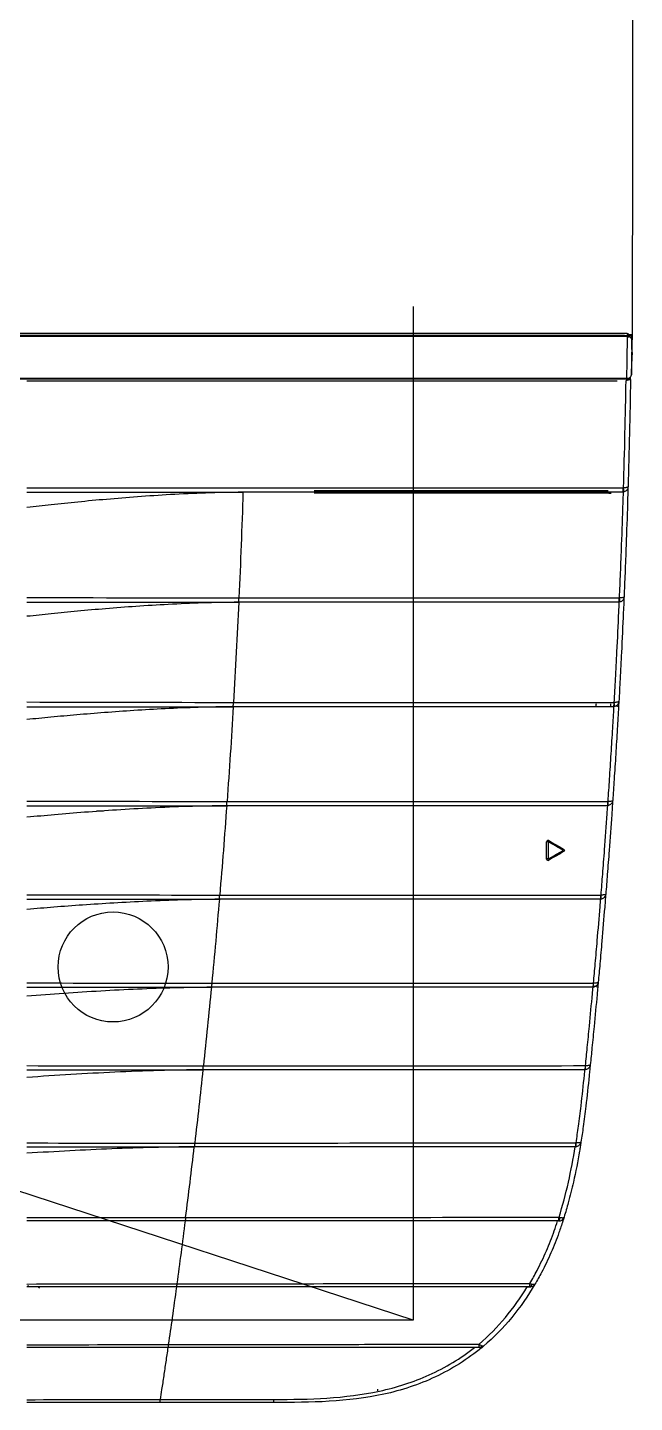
# Model space of a CAD drawing. Header units: millimetres. Extents: x 118028 to 193504, y 42792 to 96100.
# Drawn here: x 153423.8 to 153534.2, y 81433.8 to 81683.8 of the extents above; entities that cross this region are included whole.
import ezdxf

# ---------------------------------------------------------------- set-up
doc = ezdxf.new("R2010")
doc.units = ezdxf.units.MM
doc.header["$LTSCALE"] = 30
doc.linetypes.add('HIDDEN', pattern=[9.525, 6.35, -3.175])
doc.layers.add('도면층8', color=8, linetype='Continuous')

# ---------------------------------------------------------------- blocks, each defined once
blk = doc.blocks.new('*U20')
at = {"color": 1, "linetype": 'HIDDEN'}
blk.add_line((1479.94, 14.99), (39.94, 484.99), dxfattribs=at)
at = {"color": 8}
for p, q in [((1519.72, 193.19), (1519.72, 193.19)), ((1519.78, 190.56), (1519.78, 190.56)), ((1519.79, 190.46), (1519.79, 190.49)), ((1519.79, 190.46), (1519.79, 190.49)), ((1519.77, 189.43), (1519.77, 189.44)), ((1519.64, 186.8), (1519.64, 186.81)), ((1513.99, 91.5), (1513.99, 91.5)), ((1512.62, 75.5), (1512.62, 75.5)), ((1428.36, 33), (1428.35, 33)), ((1435.34, 21), (1435.34, 21)), ((1501.24, 21), (1501.24, 21)), ((1473.57, 2.11), (1473.57, 2.44))]:
    blk.add_line(p, q, dxfattribs=at)
at = {"color": 1, "linetype": 'HIDDEN'}
blk.add_lwpolyline([(1479.94, 484.99), (1479.94, 14.99), (39.94, 14.99), (39.94, 484.99)], close=True, dxfattribs=at)
at = {"color": 8, "ltscale": 5}
blk.add_circle((1425.39, 79.18), 10, dxfattribs=at)
at = {"color": 8}
for centre, radius, start, end in [((1519.01, 193.8), 0.2, 80.5717, 90), ((1515.45, 165.31), 0.5, 358.2397, 0), ((1504.49, 101.95), 0.25, 60, 180), ((1504.49, 98.81), 0.25, 180, 300)]:
    blk.add_arc(centre, radius, start, end, dxfattribs=at)
at = {"color": 8, "extrusion": (0, 0, -1)}
blk.add_arc((-1507.21, 100.38), 0.25, 120, 240, dxfattribs=at)
at = {"color": 8}
for centre, major_axis, ratio, start_param, end_param in [((1518.89, 193.8), (0, -0.2), 0.205027, 1.568733, 3.141593), ((1519.01, 193.8), (0, -0.2), 0.351833, 1.567117, 3.141593), ((1519.01, 193.8), (0.033, 0.197), 0.348188, 4.76642, 6.323186), ((1519.07, 194.06), (-0.393, -0.309), 0.676569, 1.247751, 2.270849), ((1519.16, 193.82), (-0.5, -0.021), 0.710917, 2.398177, 3.067106), ((1518.79, 186.26), (0, -0.2), 0.201921, 0.053462, 1.568761), ((1515.45, 165.31), (-0.5, 0.015), 0.003269, 1.745497, 3.141044), ((1518.04, 166.3), (0, -0.8), 0.192414, 0, 1.56303), ((1518.07, 166.3), (-0.127, 0.79), 0.18902, 3.140748, 4.674174), ((1517.31, 146.3), (0, -0.8), 0.1863, 0, 1.559168), ((1517.34, 146.3), (-0.111, 0.792), 0.18309, 3.140852, 4.674944), ((1516.37, 127.3), (0, -0.8), 0.179084, 0, 1.549822), ((1516.4, 127.3), (-0.096, 0.794), 0.175481, 3.140957, 4.670141), ((1515.25, 109.3), (0, -0.8), 0.172581, 0, 1.539295), ((1515.27, 109.3), (-0.081, 0.796), 0.16865, 3.141053, 4.663501), ((1504.49, 101.95), (-0.25, 0), 0.028867, 4.561673, 6.283185), ((1504.49, 101.95), (0.125, 0.217), 0.116341, 4.812344, 6.283185), ((1507.21, 100.38), (0.125, 0.217), 0.126416, 4.804016, 6.283185), ((1507.21, 100.38), (-0.125, 0.217), 0.142468, 3.141593, 4.649076), ((1504.49, 98.81), (0.25, 0), 0.003943, 1.420068, 3.141593), ((1504.49, 98.81), (-0.125, 0.217), 0.132331, 3.141593, 4.640625), ((1513.99, 92.3), (0, -0.8), 0.165536, 0, 1.525516), ((1514.01, 92.3), (-0.067, 0.797), 0.161273, 3.141146, 4.653318), ((1512.62, 76.3), (0, -0.8), 0.154906, 0, 1.508803), ((1512.64, 76.3), (-0.052, 0.798), 0.150698, 3.141251, 4.640541), ((1511.18, 61.3), (0, -0.8), 0.139682, 0, 1.489865), ((1511.19, 61.3), (-0.033, 0.799), 0.136296, 3.141375, 4.62578), ((1509.49, 47.3), (0, -0.8), 0.119511, 0, 1.46681), ((1509.5, 47.3), (0, 0.8), 0.145746, 3.141593, 4.60462), ((1506.41, 33.8), (0, -0.8), 0.09375, 0, 1.435998), ((1506.45, 33.8), (0, -0.8), 0.265872, 0, 1.386436), ((1409.94, 21.05), (0, -0.6), 0.028131, 4.389048, 4.795946), ((1409.96, 21.05), (0.004, -0.6), 0.025903, 4.388882, 4.795863), ((1412, 20.87), (-0.187, 0.235), 0.183787, 0, 1.840109), ((1501.16, 21.8), (0, -0.8), 0.065781, 0, 1.396113), ((1501.24, 21.8), (0, 0.8), 0.414276, 3.141593, 4.358439), ((1491.93, 10.8), (0, -0.8), 0.036559, 0, 1.335493), ((1492.11, 10.8), (0, 0.8), 0.561889, 3.141593, 4.019869)]:
    blk.add_ellipse(centre, major_axis=major_axis, ratio=ratio, start_param=start_param, end_param=end_param, dxfattribs=at)
for points, degree in [([(1519.83, 194), (1520.22, 309.36), (1519.33, 344.73), (1517.18, 380.02)], 3), ([(1518.39, 194), (1518.56, 194), (1518.73, 194), (1518.89, 194)], 3), ([(1518.89, 194), (1518.93, 194), (1518.97, 194), (1519.01, 194)], 3), ([(1519.08, 193.8), (1519.03, 193.8), (1518.99, 193.8), (1518.94, 193.8)], 3), ([(1519.1, 193.85), (1519.21, 193.92), (1519.3, 194.02), (1519.36, 194.13)], 3), ([(1519.66, 194.12), (1519.65, 194.12), (1519.54, 194.12), (1519.36, 194.13)], 3), ([(1519.36, 194.13), (1519.41, 194.1), (1519.45, 194.07), (1519.49, 194.05)], 3), ([(1519.66, 194.12), (1519.66, 194.02), (1519.66, 193.92), (1519.65, 193.81)], 3), ([(1519.65, 193.81), (1519.66, 193.68), (1519.67, 193.54), (1519.67, 193.4)], 3), ([(1519.83, 194), (1519.78, 194.04), (1519.72, 194.08), (1519.66, 194.12)], 3), ([(1519.78, 190.56), (1519.72, 193.18)], 1), ([(1519.78, 190.87), (1519.78, 190.74), (1519.79, 190.62), (1519.79, 190.49)], 3), ([(1519.79, 190.49), (1519.79, 190.49), (1519.79, 190.49), (1519.79, 190.49)], 3), ([(1519.64, 186.8), (1519.66, 187.34), (1519.69, 187.87)], 2), ([(1518.89, 186.05), (1518.27, 186.05), (1517.66, 186.05), (1517.05, 186.05)], 3), ([(1518.89, 186.05), (1518.89, 186.05), (1518.89, 186.05), (1518.89, 186.05)], 3), ([(1519.26, 186), (1519.23, 186.05), (1519.18, 186.11), (1519.13, 186.14)], 3), ([(1519.26, 186), (1519.4, 186), (1519.49, 185.99), (1519.49, 185.99)], 3), ([(1519.49, 186), (1519.49, 186.16), (1519.49, 186.31), (1519.49, 186.47)], 3), ([(1409.74, 165.5), (1419.03, 165.5), (1428.31, 165.5), (1437.58, 165.5)], 3), ([(1437.58, 165.5), (1441.4, 165.5), (1445.21, 165.5), (1449.02, 165.5)], 3), ([(1449.02, 165.5), (1448.82, 159.12), (1448.58, 152.7), (1448.29, 146.29)], 3), ([(1449.02, 165.5), (1449.02, 165.5)], 1), ([(1518.2, 165.51), (1518.15, 165.5), (1518.09, 165.5), (1518.04, 165.5)], 3), ([(1518.19, 166.29), (1518.2, 166.29), (1518.22, 166.29), (1518.23, 166.3)], 3), ([(1519.03, 166.47), (1519.02, 166.15), (1519.01, 165.82), (1519, 165.5)], 3), ([(1409.74, 146.36), (1422.6, 146.32), (1435.45, 146.29), (1448.29, 146.29)], 3), ([(1448.24, 145.5), (1447.97, 139.45), (1447.65, 133.36), (1447.29, 127.29)], 3), ([(1448.25, 145.5), (1448.24, 145.5)], 1), ([(1517.45, 145.51), (1517.41, 145.5), (1517.36, 145.5), (1517.31, 145.5)], 3), ([(1517.46, 146.29), (1517.47, 146.29), (1517.48, 146.29), (1517.49, 146.29)], 3), ([(1518.31, 146.46), (1518.29, 146.14), (1518.28, 145.82), (1518.27, 145.5)], 3), ([(1409.74, 127.36), (1422.27, 127.31), (1434.79, 127.29), (1447.29, 127.29)], 3), ([(1438, 126.5), (1441.08, 126.5), (1444.16, 126.5), (1447.24, 126.5)], 3), ([(1447.24, 126.5), (1446.91, 120.78), (1446.53, 115.02), (1446.12, 109.28)], 3), ([(1447.24, 126.5), (1447.24, 126.5)], 1), ([(1513.19, 126.49), (1513.23, 126.69), (1513.26, 126.88), (1513.3, 127.07)], 3), ([(1515.84, 126.49), (1515.87, 126.67), (1515.9, 126.85), (1515.93, 127.03)], 3), ([(1516.49, 126.51), (1516.45, 126.5), (1516.41, 126.5), (1516.37, 126.5)], 3), ([(1516.52, 127.28), (1516.52, 127.28), (1516.53, 127.28), (1516.54, 127.28)], 3), ([(1517.31, 126.5), (1517.32, 126.53), (1517.12, 126.58), (1516.83, 126.61)], 3), ([(1409.74, 109.35), (1421.88, 109.31), (1434.01, 109.28), (1446.12, 109.28)], 3), ([(1446.06, 108.5), (1445.67, 103.1), (1445.24, 97.67), (1444.79, 92.26)], 3), ([(1446.06, 108.5), (1446.06, 108.5)], 1), ([(1515.35, 108.51), (1515.32, 108.5), (1515.29, 108.5), (1515.25, 108.5)], 3), ([(1515.39, 109.27), (1515.4, 109.27), (1515.4, 109.28), (1515.41, 109.28)], 3), ([(1516.24, 109.43), (1516.22, 109.12), (1516.2, 108.81), (1516.18, 108.5)], 3), ([(1409.74, 92.32), (1421.44, 92.28), (1433.12, 92.26), (1444.79, 92.26)], 3), ([(1409.74, 91.5), (1417.85, 91.5), (1425.95, 91.5), (1434.05, 91.5)], 3), ([(1434.05, 91.5), (1437.61, 91.5), (1441.16, 91.5), (1444.72, 91.5)], 3), ([(1444.72, 91.5), (1444.29, 86.42), (1443.83, 81.31), (1443.35, 76.23)], 3), ([(1444.72, 91.5), (1444.72, 91.5)], 1), ([(1514.08, 91.5), (1514.05, 91.5), (1514.02, 91.5), (1513.99, 91.5)], 3), ([(1514.12, 92.26), (1514.13, 92.26), (1514.14, 92.26), (1514.14, 92.26)], 3), ([(1514.98, 92.42), (1514.96, 92.11), (1514.93, 91.81), (1514.91, 91.5)], 3), ([(1409.74, 76.29), (1420.95, 76.25), (1432.16, 76.23), (1443.35, 76.23)], 3), ([(1409.74, 75.5), (1415.87, 75.5), (1421.99, 75.5), (1428.11, 75.5)], 3), ([(1428.11, 75.5), (1428.65, 75.5), (1429.2, 75.5), (1429.74, 75.5)], 3), ([(1429.74, 75.5), (1433.85, 75.5), (1437.96, 75.5), (1442.06, 75.5)], 3), ([(1443.27, 75.5), (1442.81, 70.73), (1442.33, 65.94), (1441.82, 61.2)], 3), ([(1442.06, 75.5), (1442.47, 75.5), (1442.87, 75.5), (1443.27, 75.5)], 3), ([(1443.4, 76.98), (1443.35, 76.49), (1443.3, 75.99), (1443.25, 75.5)], 3), ([(1443.27, 75.5), (1443.27, 75.5)], 1), ([(1512.62, 75.5), (1489.62, 75.5), (1466.47, 75.5), (1443.27, 75.5)], 3), ([(1443.35, 76.23), (1466.56, 76.23), (1489.73, 76.24), (1512.75, 76.25)], 3), ([(1512.69, 75.5), (1512.67, 75.5), (1512.65, 75.5), (1512.62, 75.5)], 3), ([(1513.53, 75.5), (1513.54, 75.54), (1513.16, 75.61), (1512.69, 75.66)], 3), ([(1512.75, 76.25), (1512.75, 76.25), (1512.76, 76.25), (1512.76, 76.25)], 3), ([(1513.6, 76.32), (1513.58, 76.05), (1513.56, 75.77), (1513.53, 75.5)], 3), ([(1409.74, 61.24), (1420.44, 61.21), (1431.14, 61.19), (1441.82, 61.2)], 3), ([(1409.74, 60.5), (1415.42, 60.5), (1421.1, 60.5), (1426.77, 60.5)], 3), ([(1426.77, 60.5), (1427.87, 60.5), (1428.96, 60.5), (1430.06, 60.5)], 3), ([(1430.06, 60.5), (1433.96, 60.5), (1437.85, 60.5), (1441.74, 60.5)], 3), ([(1441.74, 60.5), (1441.26, 56.03), (1440.76, 51.56), (1440.25, 47.16)], 3), ([(1441.74, 60.5), (1441.74, 60.5)], 1), ([(1511.18, 60.5), (1488.12, 60.5), (1464.95, 60.5), (1441.74, 60.5)], 3), ([(1441.82, 61.2), (1465.04, 61.2), (1488.22, 61.22), (1511.29, 61.24)], 3), ([(1511.22, 60.5), (1511.21, 60.5), (1511.19, 60.5), (1511.18, 60.5)], 3), ([(1511.29, 61.24), (1511.29, 61.24), (1511.3, 61.24), (1511.3, 61.24)], 3), ([(1409.74, 47.19), (1419.92, 47.16), (1430.08, 47.15), (1440.25, 47.16)], 3), ([(1409.74, 46.5), (1417.8, 46.5), (1425.85, 46.5), (1433.9, 46.5)], 3), ([(1433.9, 46.5), (1434.85, 46.5), (1435.8, 46.5), (1436.75, 46.5)], 3), ([(1436.75, 46.5), (1437.89, 46.5), (1439.03, 46.5), (1440.16, 46.5)], 3), ([(1438.59, 33.62), (1439.13, 37.84), (1439.65, 42.16), (1440.16, 46.5)], 3), ([(1440.16, 46.5), (1440.16, 46.5)], 1), ([(1509.49, 46.5), (1486.44, 46.5), (1463.32, 46.5), (1440.16, 46.5)], 3), ([(1440.25, 47.16), (1463.41, 47.17), (1486.53, 47.19), (1509.59, 47.22)], 3), ([(1506.49, 33.69), (1507.8, 37.86), (1508.74, 42.17), (1509.44, 46.5)], 3), ([(1509.5, 46.5), (1509.49, 46.5), (1509.49, 46.5), (1509.49, 46.5)], 3), ([(1509.59, 47.22), (1509.59, 47.22), (1509.6, 47.21), (1509.61, 47.21)], 3), ([(1510.48, 47.35), (1510.43, 47.06), (1510.39, 46.78), (1510.34, 46.5)], 3), ([(1409.74, 33.63), (1419.36, 33.61), (1428.98, 33.61), (1438.59, 33.62)], 3), ([(1438.5, 33), (1428.92, 33), (1419.33, 33), (1409.74, 33)], 3), ([(1438.5, 33), (1438.01, 29.13), (1437.5, 25.3), (1437, 21.57)], 3), ([(1438.5, 33), (1438.5, 33)], 1), ([(1506.41, 33), (1483.81, 33), (1461.17, 33), (1438.5, 33)], 3), ([(1438.59, 33.62), (1461.25, 33.63), (1483.89, 33.66), (1506.49, 33.69)], 3), ([(1506.45, 33), (1506.44, 33), (1506.43, 33), (1506.41, 33)], 3), ([(1506.49, 33.69), (1506.55, 33.68), (1506.6, 33.67), (1506.66, 33.65)], 3), ([(1507.18, 33), (1507.18, 33.01), (1507.08, 33.05), (1506.91, 33.11)], 3), ([(1436.91, 21), (1427.86, 21), (1418.8, 21), (1409.74, 21)], 3), ([(1409.93, 21.24), (1409.93, 21.24), (1409.94, 21.24), (1409.94, 21.24)], 3), ([(1436.91, 21), (1436.91, 21)], 1), ([(1491.96, 10.61), (1495.4, 13.56), (1498.31, 17.12), (1500.72, 21)], 3), ([(1502.09, 21.49), (1499.61, 17.25), (1496.48, 13.38), (1492.75, 10.24)], 3), ([(1501.21, 21.66), (1501.33, 21.61), (1501.45, 21.56), (1501.55, 21.52)], 3), ([(1435.36, 10), (1426.82, 10), (1418.28, 10), (1409.74, 10)], 3), ([(1435.36, 10), (1435.36, 10)], 1), ([(1433.94, 0), (1425.87, 0), (1417.81, 0), (1409.74, 0)], 3), ([(1433.94, 0), (1433.95, 0), (1433.95, 0.21), (1433.95, 0.52)], 3), ([(1454.62, 0), (1454.62, 0), (1454.62, 0.21), (1454.62, 0.54)], 3)]:
    blk.add_open_spline(points, degree=degree, dxfattribs=at)
for points, knots in [([(1039.94, 193.94), (1119.89, 193.94), (1199.84, 193.94), (1299.77, 193.94), (1319.76, 193.94), (1359.74, 193.94), (1379.73, 193.94), (1419.69, 193.94), (1439.67, 193.94), (1469.52, 193.94), (1479.45, 193.94), (1494.31, 193.94), (1499.26, 193.94), (1509.14, 193.94), (1514.08, 193.94), (1518.98, 193.94)], [0, 0, 0, 0, 0.5, 0.5, 0.625, 0.625, 0.75, 0.75, 0.875, 0.875, 0.9375, 0.9375, 0.96875, 0.96875, 1, 1, 1, 1]), ([(1518.94, 193.8), (1514.03, 193.8), (1509.09, 193.8), (1499.21, 193.8), (1494.26, 193.8), (1479.4, 193.8), (1469.47, 193.8), (1439.62, 193.8), (1419.64, 193.8), (1379.68, 193.8), (1359.7, 193.8), (1319.73, 193.8), (1299.74, 193.8), (1199.82, 193.8), (1119.88, 193.8), (1039.94, 193.8)], [0, 0, 0, 0, 0.03125, 0.03125, 0.0625, 0.0625, 0.125, 0.125, 0.25, 0.25, 0.375, 0.375, 0.5, 0.5, 1, 1, 1, 1]), ([(1329.85, 194.41), (1345.65, 194.41), (1361.45, 194.41), (1393.05, 194.41), (1408.85, 194.41), (1440.42, 194.41), (1456.18, 194.41), (1479.77, 194.41), (1487.62, 194.41), (1499.36, 194.41), (1503.27, 194.41), (1511.08, 194.41), (1514.98, 194.37), (1518.86, 194.4)], [0, 0, 0, 0, 0.25, 0.25, 0.5, 0.5, 0.75, 0.75, 0.875, 0.875, 0.9375, 0.9375, 1, 1, 1, 1]), ([(1518.39, 194), (1513.69, 194), (1508.95, 194), (1499.29, 194), (1494.34, 194), (1479.47, 194), (1469.54, 194), (1439.69, 194), (1419.71, 194), (1379.75, 194), (1359.76, 194), (1336.79, 194), (1333.82, 194), (1330.84, 194)], [0, 0, 0, 0, 0.076277, 0.076277, 0.155939, 0.155939, 0.315263, 0.315263, 0.633912, 0.633912, 0.952561, 0.952561, 1, 1, 1, 1]), ([(1518.83, 186.26), (1518.84, 186.64), (1518.84, 187.03), (1518.86, 188.28), (1518.88, 189.14), (1518.9, 190.88), (1518.91, 191.74), (1518.93, 193.01), (1518.93, 193.4), (1518.94, 193.8)], [0, 0, 0, 0, 0.152969, 0.152969, 0.497591, 0.497591, 0.842214, 0.842214, 1, 1, 1, 1]), ([(1519.04, 193.99), (1519.02, 194.04), (1519.01, 194.08), (1518.97, 194.17), (1518.95, 194.21), (1518.92, 194.28), (1518.91, 194.3), (1518.89, 194.33), (1518.88, 194.35), (1518.87, 194.36), (1518.87, 194.37), (1518.87, 194.38), (1518.86, 194.39), (1518.86, 194.39), (1518.86, 194.39), (1518.86, 194.4), (1518.86, 194.4), (1518.86, 194.4)], [0, 0, 0, 0, 0.329841, 0.329841, 0.64484, 0.64484, 0.808285, 0.808285, 0.89597, 0.89597, 0.943441, 0.943441, 0.96921, 0.96921, 0.986236, 0.986236, 1, 1, 1, 1]), ([(1518.86, 194.4), (1518.86, 194.4), (1518.86, 194.4), (1518.86, 194.4), (1518.87, 194.4), (1518.87, 194.39), (1518.88, 194.39), (1518.89, 194.39), (1518.89, 194.38), (1518.91, 194.37), (1518.92, 194.37), (1518.96, 194.35), (1518.98, 194.34), (1519.04, 194.3), (1519.08, 194.28), (1519.21, 194.21), (1519.29, 194.17), (1519.36, 194.13)], [0, 0, 0, 0, 0.009976, 0.009976, 0.022556, 0.022556, 0.04139, 0.04139, 0.07605, 0.07605, 0.139998, 0.139998, 0.259042, 0.259042, 0.487994, 0.487994, 1, 1, 1, 1]), ([(1519.72, 193.19), (1519.72, 193.26), (1519.71, 193.33), (1519.64, 193.48), (1519.59, 193.56), (1519.46, 193.66), (1519.4, 193.7), (1519.26, 193.76), (1519.17, 193.79), (1519.08, 193.8)], [0, 0, 0, 0, 0.259, 0.259, 0.575766, 0.575766, 0.78372, 0.78372, 1, 1, 1, 1]), ([(1519.49, 194.05), (1519.56, 194), (1519.61, 193.95), (1519.65, 193.86), (1519.65, 193.84), (1519.65, 193.81)], [0, 0, 0, 0, 0.71699, 0.71699, 1, 1, 1, 1]), ([(1519.72, 193.19), (1519.72, 192.99), (1519.72, 192.8), (1519.71, 191.73), (1519.7, 190.87), (1519.67, 189.13), (1519.66, 188.26), (1519.64, 187.2), (1519.64, 187.01), (1519.64, 186.81)], [0, 0, 0, 0, 0.092017, 0.092017, 0.499829, 0.499829, 0.907641, 0.907641, 1, 1, 1, 1]), ([(1519.78, 190.56), (1519.77, 191), (1519.76, 191.43), (1519.74, 192.31), (1519.73, 192.75), (1519.72, 193.19)], [0, 0, 0, 0, 0.5, 0.5, 1, 1, 1, 1]), ([(1519.79, 190.49), (1519.8, 190.84), (1519.8, 191.19), (1519.81, 191.89), (1519.81, 192.24), (1519.82, 193.06), (1519.83, 193.53), (1519.83, 194)], [0, 0, 0, 0, 0.298691, 0.298691, 0.597383, 0.597383, 1, 1, 1, 1]), ([(1519.77, 189.44), (1519.77, 189.5), (1519.77, 189.57), (1519.78, 189.73), (1519.78, 189.82), (1519.78, 190), (1519.79, 190.09), (1519.79, 190.26), (1519.79, 190.34), (1519.79, 190.47), (1519.78, 190.51), (1519.78, 190.56)], [0, 0, 0, 0, 0.21624, 0.21624, 0.432749, 0.432749, 0.645647, 0.645647, 0.856424, 0.856424, 1, 1, 1, 1]), ([(1519.64, 186.81), (1519.66, 187.25), (1519.68, 187.68), (1519.73, 188.56), (1519.75, 189), (1519.77, 189.44)], [0, 0, 0, 0, 0.5, 0.5, 1, 1, 1, 1]), ([(1039.94, 186.26), (1119.86, 186.26), (1199.78, 186.26), (1299.68, 186.26), (1319.66, 186.26), (1359.62, 186.26), (1379.6, 186.26), (1419.55, 186.26), (1439.51, 186.26), (1469.34, 186.26), (1479.27, 186.26), (1494.15, 186.26), (1499.1, 186.26), (1508.99, 186.26), (1513.93, 186.26), (1518.83, 186.26)], [0, 0, 0, 0, 0.5, 0.5, 0.625, 0.625, 0.75, 0.75, 0.875, 0.875, 0.9375, 0.9375, 0.96875, 0.96875, 1, 1, 1, 1]), ([(1518.79, 186.06), (1513.89, 186.06), (1508.95, 186.06), (1499.07, 186.06), (1494.11, 186.06), (1479.24, 186.06), (1469.31, 186.06), (1439.47, 186.06), (1419.52, 186.06), (1379.58, 186.06), (1359.6, 186.06), (1319.64, 186.06), (1299.66, 186.06), (1199.77, 186.06), (1119.86, 186.06), (1039.94, 186.06)], [0, 0, 0, 0, 0.03125, 0.03125, 0.0625, 0.0625, 0.125, 0.125, 0.25, 0.25, 0.375, 0.375, 0.5, 0.5, 1, 1, 1, 1]), ([(1517.05, 185.7), (1508.46, 185.7), (1499.79, 185.7), (1482.12, 185.7), (1473.1, 185.7), (1446, 185.7), (1427.88, 185.7), (1409.74, 185.7)], [0, 0, 0, 0, 0.243248, 0.243248, 0.495499, 0.495499, 1, 1, 1, 1]), ([(1517.05, 186.02), (1512.16, 186.02), (1507.25, 186.02), (1497.42, 186.02), (1492.5, 186.02), (1477.71, 186.02), (1467.82, 186.02), (1456.52, 186.02), (1455.11, 186.02), (1453.7, 186.02)], [0, 0, 0, 0, 0.233427, 0.233427, 0.466853, 0.466853, 0.933707, 0.933707, 1, 1, 1, 1]), ([(1517.05, 186.05), (1517.05, 186.04), (1517.05, 186.03), (1517.05, 186.02), (1517.05, 186.02), (1517.05, 186.02)], [0, 0, 0, 0, 0.865418, 0.865418, 1, 1, 1, 1]), ([(1518.23, 166.3), (1518.32, 169.59), (1518.41, 172.87), (1518.56, 179.38), (1518.63, 182.6), (1518.68, 185.82)], [0, 0, 0, 0, 0.505489, 0.505489, 1, 1, 1, 1]), ([(1519.25, 186), (1519.2, 185.95), (1519.13, 185.91), (1518.98, 185.86), (1518.9, 185.84), (1518.78, 185.82), (1518.73, 185.82), (1518.68, 185.82)], [0, 0, 0, 0, 0.426124, 0.426124, 0.795442, 0.795442, 1, 1, 1, 1]), ([(1519.12, 186.05), (1519.09, 186.05), (1519.07, 186.06), (1518.97, 186.06), (1518.88, 186.06), (1518.79, 186.06)], [0, 0, 0, 0, 0.249344, 0.249344, 1, 1, 1, 1]), ([(1518.83, 186.26), (1518.94, 186.26), (1519.05, 186.26), (1519.16, 186.25), (1519.18, 186.25), (1519.2, 186.25)], [0, 0, 0, 0, 0.840137, 0.840137, 1, 1, 1, 1]), ([(1518.89, 186.05), (1518.91, 186.05), (1518.94, 186.05), (1519, 186.05), (1519.02, 186.05), (1519.06, 186.05), (1519.07, 186.05), (1519.09, 186.05), (1519.1, 186.05), (1519.11, 186.05), (1519.11, 186.05), (1519.12, 186.05)], [0, 0, 0, 0, 0.330293, 0.330293, 0.681956, 0.681956, 0.82164, 0.82164, 0.940754, 0.940754, 1, 1, 1, 1]), ([(1519.49, 186), (1519.43, 182.72), (1519.37, 179.43), (1519.22, 172.92), (1519.13, 169.7), (1519.04, 166.47)], [0, 0, 0, 0, 0.504534, 0.504534, 1, 1, 1, 1]), ([(1519.12, 186.05), (1519.12, 186.05), (1519.12, 186.05), (1519.14, 186.06), (1519.15, 186.07), (1519.17, 186.09), (1519.18, 186.1), (1519.19, 186.12), (1519.19, 186.12), (1519.19, 186.14), (1519.2, 186.16), (1519.2, 186.2), (1519.2, 186.23), (1519.2, 186.25), (1519.2, 186.25), (1519.2, 186.25)], [0, 0, 0, 0, 0.055006, 0.055006, 0.276288, 0.276288, 0.497423, 0.497423, 0.530007, 0.530007, 0.756604, 0.756604, 0.983112, 0.983112, 1, 1, 1, 1]), ([(1519.13, 186.07), (1519.16, 186.08), (1519.28, 186.12), (1519.45, 186.27), (1519.59, 186.52), (1519.63, 186.7), (1519.64, 186.8)], [0, 0, 0, 0, 0.088268, 0.35843, 0.674319, 1, 1, 1, 1]), ([(1519.2, 186.25), (1519.26, 186.28), (1519.32, 186.31), (1519.45, 186.4), (1519.51, 186.46), (1519.6, 186.62), (1519.63, 186.71), (1519.64, 186.81)], [0, 0, 0, 0, 0.226788, 0.226788, 0.577205, 0.577205, 1, 1, 1, 1]), ([(1409.74, 166.3), (1427.91, 166.29), (1446.06, 166.29), (1473.2, 166.29), (1482.24, 166.29), (1500.27, 166.29), (1509.27, 166.29), (1518.19, 166.29)], [0, 0, 0, 0, 0.5, 0.5, 0.75, 0.75, 1, 1, 1, 1]), ([(1449.02, 165.5), (1446.76, 165.46), (1442.36, 165.39), (1435.95, 165.08), (1429.94, 164.68), (1424.33, 164.22), (1419.11, 163.73), (1414.29, 163.22), (1411.22, 162.88), (1409.74, 162.71)], [0, 0, 0, 0, 0.17272, 0.33551, 0.488347, 0.631221, 0.764126, 0.88705, 1, 1, 1, 1]), ([(1518.04, 165.5), (1512.34, 165.5), (1506.6, 165.5), (1495.12, 165.5), (1489.38, 165.5), (1472.11, 165.5), (1460.58, 165.5), (1449.02, 165.5)], [0, 0, 0, 0, 0.25, 0.25, 0.5, 0.5, 1, 1, 1, 1]), ([(1461.94, 165.81), (1470.9, 165.81), (1479.84, 165.81), (1497.68, 165.81), (1506.59, 165.81), (1515.45, 165.81)], [0, 0, 0, 0, 0.5, 0.5, 1, 1, 1, 1]), ([(1515.53, 165.3), (1506.66, 165.3), (1497.74, 165.3), (1479.87, 165.3), (1470.91, 165.3), (1461.94, 165.3)], [0, 0, 0, 0, 0.5, 0.5, 1, 1, 1, 1]), ([(1517.49, 146.29), (1517.56, 147.8), (1517.62, 149.32), (1517.75, 152.53), (1517.82, 154.24), (1517.97, 158.5), (1518.06, 161.06), (1518.16, 164.24), (1518.18, 164.87), (1518.2, 165.5), (1518.2, 165.5), (1518.2, 165.5)], [0, 0, 0, 0, 0.235766, 0.235766, 0.501866, 0.501866, 0.901174, 0.901174, 0.999997, 0.999997, 1, 1, 1, 1]), ([(1519.04, 166.47), (1519.04, 166.47), (1519.04, 166.47), (1519.04, 166.39), (1519.02, 166.31), (1518.99, 166.17), (1518.96, 166.1), (1518.87, 165.93), (1518.79, 165.83), (1518.63, 165.69), (1518.55, 165.64), (1518.39, 165.56), (1518.29, 165.53), (1518.2, 165.51)], [0, 0, 0, 0, 0.004657, 0.004657, 0.171178, 0.171178, 0.329678, 0.329678, 0.602664, 0.602664, 0.791782, 0.791782, 1, 1, 1, 1]), ([(1519.04, 166.47), (1519.04, 166.47), (1519.04, 166.47), (1519.04, 166.45), (1519.03, 166.44), (1518.99, 166.41), (1518.97, 166.4), (1518.88, 166.36), (1518.81, 166.35), (1518.65, 166.32), (1518.58, 166.31), (1518.41, 166.3), (1518.32, 166.3), (1518.23, 166.3)], [0, 0, 0, 0, 0.004657, 0.004657, 0.171177, 0.171177, 0.329676, 0.329676, 0.60266, 0.60266, 0.791779, 0.791779, 1, 1, 1, 1]), ([(1519, 165.5), (1519, 165.5), (1519, 165.5), (1518.98, 164.83), (1518.96, 164.16), (1518.87, 160.96), (1518.78, 158.41), (1518.62, 154.17), (1518.56, 152.47), (1518.43, 149.34), (1518.37, 147.9), (1518.31, 146.46)], [0, 0, 0, 0, 0.000003, 0.000003, 0.105523, 0.105523, 0.506415, 0.506415, 0.773572, 0.773572, 1, 1, 1, 1]), ([(1409.74, 145.5), (1410.91, 145.5), (1423.76, 145.5), (1436.59, 145.5), (1448.25, 145.5)], [0, 0, 0, 0, 0.090794, 1, 1, 1, 1]), ([(1448.24, 145.5), (1446.05, 145.46), (1441.77, 145.39), (1435.54, 145.11), (1429.67, 144.75), (1424.16, 144.33), (1419.03, 143.87), (1414.26, 143.41), (1411.21, 143.08), (1409.74, 142.93)], [0, 0, 0, 0, 0.171143, 0.332878, 0.485187, 0.628059, 0.76149, 0.885469, 1, 1, 1, 1]), ([(1448.25, 145.5), (1448.25, 145.51), (1448.25, 145.54), (1448.26, 145.72), (1448.27, 145.98), (1448.28, 146.19), (1448.29, 146.29)], [0, 0, 0, 0, 0.262073, 0.50023, 0.747646, 1, 1, 1, 1]), ([(1517.31, 145.5), (1505.91, 145.5), (1494.4, 145.5), (1471.36, 145.5), (1459.81, 145.5), (1448.25, 145.5)], [0, 0, 0, 0, 0.5, 0.5, 1, 1, 1, 1]), ([(1448.29, 146.29), (1459.87, 146.29), (1471.44, 146.29), (1494.52, 146.29), (1506.04, 146.29), (1517.46, 146.29)], [0, 0, 0, 0, 0.5, 0.5, 1, 1, 1, 1]), ([(1516.54, 127.28), (1516.62, 128.72), (1516.7, 130.15), (1516.86, 133.2), (1516.94, 134.83), (1517.15, 138.88), (1517.26, 141.31), (1517.4, 144.33), (1517.42, 144.91), (1517.45, 145.5), (1517.45, 145.5), (1517.45, 145.5)], [0, 0, 0, 0, 0.235564, 0.235564, 0.502554, 0.502554, 0.903218, 0.903218, 0.999997, 0.999997, 1, 1, 1, 1]), ([(1518.27, 145.5), (1518.27, 145.5), (1518.27, 145.5), (1518.24, 144.87), (1518.21, 144.25), (1518.08, 141.21), (1517.96, 138.79), (1517.76, 134.75), (1517.68, 133.14), (1517.52, 130.16), (1517.45, 128.8), (1517.37, 127.44)], [0, 0, 0, 0, 0.000003, 0.000003, 0.104408, 0.104408, 0.506463, 0.506463, 0.77438, 0.77438, 1, 1, 1, 1]), ([(1518.31, 146.46), (1518.31, 146.46), (1518.31, 146.45), (1518.31, 146.37), (1518.3, 146.3), (1518.25, 146.15), (1518.22, 146.08), (1518.13, 145.91), (1518.05, 145.81), (1517.89, 145.67), (1517.81, 145.63), (1517.64, 145.55), (1517.55, 145.52), (1517.45, 145.51)], [0, 0, 0, 0, 0.004636, 0.004636, 0.174161, 0.174161, 0.335167, 0.335167, 0.60541, 0.60541, 0.793318, 0.793318, 1, 1, 1, 1]), ([(1518.31, 146.46), (1518.31, 146.46), (1518.31, 146.46), (1518.31, 146.44), (1518.3, 146.42), (1518.27, 146.4), (1518.24, 146.38), (1518.15, 146.35), (1518.07, 146.33), (1517.92, 146.31), (1517.84, 146.3), (1517.68, 146.29), (1517.59, 146.29), (1517.49, 146.29)], [0, 0, 0, 0, 0.004636, 0.004636, 0.174157, 0.174157, 0.335163, 0.335163, 0.60541, 0.60541, 0.79332, 0.79332, 1, 1, 1, 1]), ([(1409.74, 126.5), (1410.57, 126.5), (1419.99, 126.5), (1429.41, 126.5), (1438, 126.5)], [0, 0, 0, 0, 0.087433, 1, 1, 1, 1]), ([(1447.24, 126.5), (1445.13, 126.47), (1441, 126.4), (1434.98, 126.15), (1429.28, 125.82), (1423.92, 125.44), (1418.9, 125.03), (1414.21, 124.6), (1411.19, 124.3), (1409.74, 124.16)], [0, 0, 0, 0, 0.169313, 0.329825, 0.481522, 0.624391, 0.758433, 0.883635, 1, 1, 1, 1]), ([(1447.24, 126.5), (1447.25, 126.52), (1447.25, 126.57), (1447.27, 126.88), (1447.29, 127.15), (1447.29, 127.29)], [0, 0, 0, 0, 0.34127, 0.674379, 1, 1, 1, 1]), ([(1516.37, 126.5), (1504.95, 126.5), (1493.43, 126.5), (1470.37, 126.5), (1458.82, 126.5), (1447.24, 126.5)], [0, 0, 0, 0, 0.5, 0.5, 1, 1, 1, 1]), ([(1447.29, 127.29), (1458.88, 127.29), (1470.46, 127.28), (1493.55, 127.28), (1505.08, 127.28), (1516.52, 127.28)], [0, 0, 0, 0, 0.5, 0.5, 1, 1, 1, 1]), ([(1515.41, 109.28), (1515.5, 110.63), (1515.59, 111.98), (1515.78, 114.87), (1515.88, 116.41), (1516.07, 119.5), (1516.17, 121.04), (1516.34, 123.89), (1516.41, 125.2), (1516.48, 126.51)], [0, 0, 0, 0, 0.234873, 0.234873, 0.503118, 0.503118, 0.771519, 0.771519, 1, 1, 1, 1]), ([(1517.31, 126.5), (1517.31, 126.5), (1517.31, 126.5), (1517.24, 125.15), (1517.16, 123.81), (1516.99, 120.93), (1516.9, 119.4), (1516.71, 116.33), (1516.61, 114.8), (1516.42, 111.99), (1516.34, 110.71), (1516.25, 109.43)], [0, 0, 0, 0, 0.000004, 0.000004, 0.237138, 0.237138, 0.506455, 0.506455, 0.775615, 0.775615, 1, 1, 1, 1]), ([(1517.37, 127.44), (1517.37, 127.44), (1517.37, 127.44), (1517.37, 127.36), (1517.35, 127.28), (1517.3, 127.13), (1517.27, 127.06), (1517.17, 126.89), (1517.09, 126.79), (1516.93, 126.66), (1516.85, 126.62), (1516.68, 126.54), (1516.59, 126.52), (1516.49, 126.51)], [0, 0, 0, 0, 0.004615, 0.004615, 0.177182, 0.177182, 0.340693, 0.340693, 0.607806, 0.607806, 0.794758, 0.794758, 1, 1, 1, 1]), ([(1517.37, 127.44), (1517.37, 127.44), (1517.37, 127.44), (1517.37, 127.43), (1517.36, 127.41), (1517.32, 127.38), (1517.29, 127.37), (1517.2, 127.34), (1517.12, 127.32), (1516.97, 127.3), (1516.89, 127.29), (1516.73, 127.28), (1516.63, 127.28), (1516.54, 127.28)], [0, 0, 0, 0, 0.004615, 0.004615, 0.177178, 0.177178, 0.340689, 0.340689, 0.607806, 0.607806, 0.79476, 0.79476, 1, 1, 1, 1]), ([(1517.36, 127.44), (1517.35, 127.26), (1517.34, 127.08), (1517.33, 126.76), (1517.32, 126.63), (1517.31, 126.5), (1517.31, 126.5), (1517.31, 126.5)], [0, 0, 0, 0, 0.584735, 0.584735, 0.999937, 0.999937, 1, 1, 1, 1]), ([(1409.74, 108.5), (1410.16, 108.5), (1422.28, 108.5), (1434.39, 108.5), (1446.06, 108.5)], [0, 0, 0, 0, 0.034541, 1, 1, 1, 1]), ([(1446.06, 108.5), (1443.7, 108.46), (1439.11, 108.39), (1432.44, 108.1), (1426.17, 107.74), (1420.33, 107.32), (1414.89, 106.87), (1411.41, 106.55), (1409.74, 106.4)], [0, 0, 0, 0, 0.195017, 0.378715, 0.551069, 0.712073, 0.86172, 1, 1, 1, 1]), ([(1423.68, 107.5), (1423.68, 107.5), (1423.66, 107.5), (1423.56, 107.5), (1423.49, 107.5), (1423.31, 107.5), (1423.2, 107.5), (1422.95, 107.5), (1422.81, 107.5), (1422.57, 107.5), (1422.47, 107.5), (1422.37, 107.5)], [0, 0, 0, 0, 0.213358, 0.213358, 0.42668, 0.42668, 0.640562, 0.640562, 0.855661, 0.855661, 1, 1, 1, 1]), ([(1446.06, 108.5), (1446.06, 108.52), (1446.06, 108.56), (1446.09, 108.87), (1446.11, 109.15), (1446.12, 109.28)], [0, 0, 0, 0, 0.33666, 0.669714, 1, 1, 1, 1]), ([(1515.25, 108.5), (1503.8, 108.5), (1492.28, 108.5), (1469.2, 108.5), (1457.64, 108.5), (1446.06, 108.5)], [0, 0, 0, 0, 0.5, 0.5, 1, 1, 1, 1]), ([(1446.12, 109.28), (1457.71, 109.28), (1469.29, 109.28), (1492.4, 109.27), (1503.93, 109.27), (1515.39, 109.27)], [0, 0, 0, 0, 0.5, 0.5, 1, 1, 1, 1]), ([(1514.14, 92.26), (1514.24, 93.53), (1514.34, 94.8), (1514.55, 97.53), (1514.66, 98.99), (1514.94, 102.65), (1515.09, 104.85), (1515.28, 107.52), (1515.31, 108.01), (1515.34, 108.5), (1515.34, 108.5), (1515.34, 108.5)], [0, 0, 0, 0, 0.233824, 0.233824, 0.504066, 0.504066, 0.909668, 0.909668, 0.999996, 0.999996, 1, 1, 1, 1]), ([(1516.18, 108.5), (1516.18, 108.5), (1516.18, 108.5), (1516.14, 107.97), (1516.11, 107.43), (1515.92, 104.72), (1515.76, 102.54), (1515.49, 98.91), (1515.38, 97.46), (1515.18, 94.81), (1515.08, 93.61), (1514.99, 92.42)], [0, 0, 0, 0, 0.000004, 0.000004, 0.099857, 0.099857, 0.50649, 0.50649, 0.77742, 0.77742, 1, 1, 1, 1]), ([(1516.25, 109.43), (1516.25, 109.43), (1516.25, 109.43), (1516.24, 109.34), (1516.23, 109.26), (1516.18, 109.11), (1516.15, 109.04), (1516.04, 108.87), (1515.96, 108.78), (1515.79, 108.65), (1515.71, 108.61), (1515.55, 108.54), (1515.45, 108.52), (1515.35, 108.51)], [0, 0, 0, 0, 0.004597, 0.004597, 0.179597, 0.179597, 0.345088, 0.345088, 0.609538, 0.609538, 0.795853, 0.795853, 1, 1, 1, 1]), ([(1516.25, 109.43), (1516.25, 109.43), (1516.25, 109.43), (1516.25, 109.41), (1516.24, 109.4), (1516.2, 109.37), (1516.17, 109.35), (1516.08, 109.32), (1516, 109.3), (1515.84, 109.29), (1515.76, 109.28), (1515.6, 109.27), (1515.51, 109.27), (1515.41, 109.28)], [0, 0, 0, 0, 0.004597, 0.004597, 0.179593, 0.179593, 0.345083, 0.345083, 0.60954, 0.60954, 0.795855, 0.795855, 1, 1, 1, 1]), ([(1504.24, 98.81), (1504.24, 99.34), (1504.24, 99.86), (1504.24, 100.9), (1504.24, 101.43), (1504.24, 101.95)], [0, 0, 0, 0, 0.501159, 0.501159, 1, 1, 1, 1]), ([(1504.53, 101.95), (1504.53, 101.43), (1504.53, 100.91), (1504.53, 99.86), (1504.53, 99.34), (1504.53, 98.81)], [0, 0, 0, 0, 0.498841, 0.498841, 1, 1, 1, 1]), ([(1507.24, 100.38), (1506.78, 100.65), (1506.32, 100.92), (1505.42, 101.44), (1504.97, 101.7), (1504.53, 101.95)], [0, 0, 0, 0, 0.508649, 0.508649, 1, 1, 1, 1]), ([(1504.53, 98.81), (1504.99, 99.08), (1505.46, 99.35), (1506.36, 99.87), (1506.8, 100.13), (1507.24, 100.38)], [0, 0, 0, 0, 0.511793, 0.511793, 1, 1, 1, 1]), ([(1504.62, 102.16), (1505.06, 101.91), (1505.51, 101.65), (1506.41, 101.13), (1506.87, 100.86), (1507.33, 100.6)], [0, 0, 0, 0, 0.491351, 0.491351, 1, 1, 1, 1]), ([(1507.33, 100.16), (1506.89, 99.91), (1506.45, 99.65), (1505.54, 99.13), (1505.08, 98.86), (1504.62, 98.6)], [0, 0, 0, 0, 0.488204, 0.488204, 1, 1, 1, 1]), ([(1444.72, 91.5), (1442.46, 91.47), (1438.07, 91.4), (1431.66, 91.14), (1425.63, 90.82), (1419.99, 90.45), (1414.74, 90.06), (1411.37, 89.78), (1409.74, 89.64)], [0, 0, 0, 0, 0.194008, 0.377097, 0.549248, 0.710453, 0.860707, 1, 1, 1, 1]), ([(1444.72, 91.5), (1444.72, 91.52), (1444.72, 91.55), (1444.75, 91.84), (1444.78, 92.11), (1444.79, 92.26)], [0, 0, 0, 0, 0.302913, 0.635892, 1, 1, 1, 1]), ([(1513.99, 91.5), (1509.18, 91.5), (1504.36, 91.5), (1492.97, 91.5), (1486.4, 91.5), (1473.89, 91.5), (1467.97, 91.5), (1456.27, 91.5), (1450.5, 91.5), (1444.72, 91.5)], [0, 0, 0, 0, 0.20974, 0.20974, 0.494552, 0.494552, 0.750903, 0.750903, 1, 1, 1, 1]), ([(1513.99, 91.5), (1502.67, 91.5), (1479.61, 91.5), (1456.47, 91.5), (1444.72, 91.5)], [0, 0, 0, 0, 0.493298, 1, 1, 1, 1]), ([(1444.79, 92.26), (1450.57, 92.26), (1456.34, 92.26), (1468.05, 92.26), (1473.98, 92.26), (1486.5, 92.26), (1493.08, 92.26), (1504.48, 92.26), (1509.31, 92.26), (1514.12, 92.26)], [0, 0, 0, 0, 0.249054, 0.249054, 0.505367, 0.505367, 0.790188, 0.790188, 1, 1, 1, 1]), ([(1512.76, 76.25), (1512.87, 77.43), (1512.97, 78.61), (1513.2, 81.18), (1513.32, 82.57), (1513.62, 86.03), (1513.79, 88.11), (1513.99, 90.62), (1514.03, 91.06), (1514.06, 91.5), (1514.06, 91.5), (1514.06, 91.5)], [0, 0, 0, 0, 0.232545, 0.232545, 0.504897, 0.504897, 0.913704, 0.913704, 0.999996, 0.999996, 1, 1, 1, 1]), ([(1514.91, 91.5), (1514.91, 91.5), (1514.91, 91.5), (1514.87, 91.01), (1514.83, 90.53), (1514.62, 87.99), (1514.45, 85.92), (1514.16, 82.49), (1514.04, 81.11), (1513.82, 78.63), (1513.72, 77.52), (1513.62, 76.41)], [0, 0, 0, 0, 0.000004, 0.000004, 0.096735, 0.096735, 0.506429, 0.506429, 0.779373, 0.779373, 1, 1, 1, 1]), ([(1514.99, 92.42), (1514.99, 92.42), (1514.99, 92.42), (1514.98, 92.33), (1514.96, 92.25), (1514.91, 92.1), (1514.88, 92.03), (1514.77, 91.86), (1514.68, 91.77), (1514.52, 91.64), (1514.44, 91.6), (1514.27, 91.53), (1514.17, 91.51), (1514.08, 91.5)], [0, 0, 0, 0, 0.004579, 0.004579, 0.181841, 0.181841, 0.349149, 0.349149, 0.610898, 0.610898, 0.796793, 0.796793, 1, 1, 1, 1]), ([(1514.99, 92.42), (1514.99, 92.42), (1514.99, 92.42), (1514.99, 92.4), (1514.97, 92.38), (1514.93, 92.35), (1514.9, 92.34), (1514.81, 92.3), (1514.73, 92.29), (1514.57, 92.27), (1514.49, 92.26), (1514.33, 92.26), (1514.24, 92.26), (1514.14, 92.26)], [0, 0, 0, 0, 0.004579, 0.004579, 0.181838, 0.181838, 0.349144, 0.349144, 0.6109, 0.6109, 0.796796, 0.796796, 1, 1, 1, 1]), ([(1443.27, 75.5), (1441.04, 75.47), (1436.57, 75.4), (1429.86, 75.15), (1423.15, 74.81), (1416.45, 74.39), (1411.98, 74.05), (1409.74, 73.89)], [0, 0, 0, 0, 0.199981, 0.399984, 0.599994, 0.800004, 1, 1, 1, 1]), ([(1443.35, 76.23), (1443.33, 76.1), (1443.31, 75.84), (1443.28, 75.56), (1443.27, 75.52), (1443.27, 75.5)], [0, 0, 0, 0, 0.336965, 0.669945, 1, 1, 1, 1]), ([(1512.62, 75.5), (1501.27, 75.5), (1478.19, 75.5), (1455.02, 75.5), (1443.27, 75.5)], [0, 0, 0, 0, 0.493391, 1, 1, 1, 1]), ([(1511.3, 61.24), (1511.41, 62.33), (1511.52, 63.43), (1511.76, 65.84), (1511.89, 67.14), (1512.2, 70.41), (1512.39, 72.38), (1512.6, 74.72), (1512.64, 75.11), (1512.67, 75.5), (1512.67, 75.5), (1512.67, 75.5)], [0, 0, 0, 0, 0.231179, 0.231179, 0.505815, 0.505815, 0.918087, 0.918087, 0.999996, 0.999996, 1, 1, 1, 1]), ([(1513.53, 75.5), (1513.53, 75.5), (1513.53, 75.5), (1513.49, 75.06), (1513.45, 74.63), (1513.23, 72.25), (1513.05, 70.31), (1512.74, 67.07), (1512.61, 65.77), (1512.38, 63.45), (1512.28, 62.43), (1512.17, 61.4)], [0, 0, 0, 0, 0.000004, 0.000004, 0.093122, 0.093122, 0.506225, 0.506225, 0.781415, 0.781415, 1, 1, 1, 1]), ([(1513.62, 76.41), (1513.62, 76.41), (1513.62, 76.41), (1513.62, 76.38), (1513.61, 76.37), (1513.6, 76.28), (1513.58, 76.22), (1513.53, 76.08), (1513.5, 76.01), (1513.39, 75.84), (1513.3, 75.75), (1513.13, 75.63), (1513.05, 75.59), (1512.88, 75.53), (1512.78, 75.51), (1512.69, 75.5)], [0, 0, 0, 0, 0.004555, 0.004555, 0.044275, 0.044275, 0.184893, 0.184893, 0.355049, 0.355049, 0.61302, 0.61302, 0.79821, 0.79821, 1, 1, 1, 1]), ([(1513.62, 76.41), (1513.62, 76.41), (1513.62, 76.41), (1513.62, 76.4), (1513.62, 76.4), (1513.61, 76.38), (1513.6, 76.37), (1513.56, 76.34), (1513.53, 76.32), (1513.43, 76.29), (1513.35, 76.27), (1513.19, 76.25), (1513.11, 76.25), (1512.95, 76.24), (1512.85, 76.25), (1512.76, 76.25)], [0, 0, 0, 0, 0.004554, 0.004554, 0.044272, 0.044272, 0.184889, 0.184889, 0.355045, 0.355045, 0.613023, 0.613023, 0.798214, 0.798214, 1, 1, 1, 1]), ([(1441.74, 60.5), (1439.08, 60.46), (1433.75, 60.37), (1425.74, 60.06), (1417.74, 59.64), (1412.41, 59.28), (1409.74, 59.1)], [0, 0, 0, 0, 0.249988, 0.499982, 0.750002, 1, 1, 1, 1]), ([(1441.74, 60.5), (1441.74, 60.51), (1441.73, 60.52), (1441.77, 60.69), (1441.79, 60.95), (1441.81, 61.11), (1441.82, 61.2)], [0, 0, 0, 0, 0.179045, 0.569787, 0.77214, 1, 1, 1, 1]), ([(1509.59, 47.22), (1509.74, 48.22), (1509.89, 49.22), (1510.2, 51.46), (1510.35, 52.7), (1510.72, 55.81), (1510.92, 57.68), (1511.14, 59.87), (1511.17, 60.18), (1511.2, 60.5), (1511.2, 60.5), (1511.2, 60.5)], [0, 0, 0, 0, 0.227114, 0.227114, 0.507581, 0.507581, 0.928515, 0.928515, 0.999968, 0.999968, 1, 1, 1, 1]), ([(1512.16, 61.35), (1512.13, 61.07), (1512.1, 60.78), (1512.04, 60.14), (1512, 59.77), (1511.78, 57.56), (1511.58, 55.7), (1511.22, 52.62), (1511.06, 51.38), (1510.77, 49.21), (1510.63, 48.28), (1510.48, 47.35)], [0, 0, 0, 0, 0.060502, 0.060502, 0.138457, 0.138457, 0.534383, 0.534383, 0.798681, 0.798681, 1, 1, 1, 1]), ([(1512.17, 61.4), (1512.17, 61.4), (1512.17, 61.4), (1512.17, 61.37), (1512.17, 61.34), (1512.15, 61.25), (1512.13, 61.19), (1512.08, 61.06), (1512.04, 60.99), (1511.92, 60.82), (1511.84, 60.74), (1511.66, 60.62), (1511.59, 60.58), (1511.41, 60.52), (1511.32, 60.5), (1511.22, 60.5)], [0, 0, 0, 0, 0.004516, 0.004516, 0.060277, 0.060277, 0.189772, 0.189772, 0.363924, 0.363924, 0.616606, 0.616606, 0.800469, 0.800469, 1, 1, 1, 1]), ([(1512.17, 61.4), (1512.17, 61.4), (1512.17, 61.4), (1512.17, 61.39), (1512.17, 61.38), (1512.16, 61.36), (1512.15, 61.35), (1512.11, 61.32), (1512.07, 61.3), (1511.97, 61.27), (1511.89, 61.25), (1511.73, 61.23), (1511.65, 61.23), (1511.49, 61.23), (1511.39, 61.23), (1511.3, 61.24)], [0, 0, 0, 0, 0.004516, 0.004516, 0.060274, 0.060274, 0.189768, 0.189768, 0.363921, 0.363921, 0.61661, 0.61661, 0.800474, 0.800474, 1, 1, 1, 1]), ([(1440.16, 46.5), (1437.69, 46.46), (1432.7, 46.39), (1425.15, 46.12), (1417.48, 45.77), (1412.33, 45.46), (1409.74, 45.31)], [0, 0, 0, 0, 0.244293, 0.492387, 0.744298, 1, 1, 1, 1]), ([(1440.25, 47.16), (1440.24, 47.07), (1440.21, 46.89), (1440.19, 46.68), (1440.17, 46.53), (1440.17, 46.51), (1440.16, 46.5)], [0, 0, 0, 0, 0.259243, 0.49995, 0.747682, 1, 1, 1, 1]), ([(1510.34, 46.5), (1510.34, 46.5), (1510.34, 46.5), (1510.3, 46.24), (1510.26, 45.98), (1509.89, 43.82), (1509.53, 41.93), (1508.82, 38.81), (1508.51, 37.56), (1507.93, 35.45), (1507.68, 34.57), (1507.4, 33.7)], [0, 0, 0, 0, 0.000005, 0.000005, 0.060466, 0.060466, 0.498822, 0.498822, 0.791344, 0.791344, 1, 1, 1, 1]), ([(1510.48, 47.35), (1510.48, 47.34), (1510.48, 47.34), (1510.48, 47.32), (1510.48, 47.3), (1510.46, 47.22), (1510.44, 47.16), (1510.38, 47.03), (1510.34, 46.96), (1510.22, 46.8), (1510.13, 46.71), (1509.95, 46.6), (1509.87, 46.57), (1509.69, 46.51), (1509.59, 46.5), (1509.5, 46.5)], [0, 0, 0, 0, 0.00456, 0.00456, 0.045326, 0.045326, 0.183125, 0.183125, 0.351772, 0.351772, 0.609152, 0.609152, 0.796616, 0.796616, 1, 1, 1, 1]), ([(1510.48, 47.35), (1510.48, 47.35), (1510.48, 47.34), (1510.48, 47.34), (1510.48, 47.33), (1510.47, 47.31), (1510.46, 47.3), (1510.42, 47.27), (1510.39, 47.25), (1510.29, 47.22), (1510.21, 47.21), (1510.05, 47.19), (1509.97, 47.19), (1509.8, 47.2), (1509.71, 47.2), (1509.61, 47.21)], [0, 0, 0, 0, 0.004561, 0.004561, 0.045321, 0.045321, 0.183106, 0.183106, 0.351747, 0.351747, 0.609125, 0.609125, 0.796595, 0.796595, 1, 1, 1, 1]), ([(1438.59, 33.62), (1438.58, 33.53), (1438.57, 33.45), (1438.55, 33.29), (1438.54, 33.23), (1438.52, 33.12), (1438.52, 33.07), (1438.51, 33.02), (1438.51, 33), (1438.5, 33)], [0, 0, 0, 0, 0.251918, 0.251918, 0.503947, 0.503947, 0.754391, 0.754391, 1, 1, 1, 1]), ([(1501.21, 21.66), (1501.65, 22.42), (1502.08, 23.2), (1503.09, 25.15), (1503.66, 26.34), (1504.71, 28.75), (1505.19, 29.98), (1505.83, 31.81), (1506.03, 32.4), (1506.22, 33)], [0, 0, 0, 0, 0.213946, 0.213946, 0.53186, 0.53186, 0.848701, 0.848701, 1, 1, 1, 1]), ([(1507.18, 33), (1507.18, 33), (1507.18, 33), (1506.96, 32.29), (1506.72, 31.59), (1506.03, 29.65), (1505.55, 28.42), (1504.49, 26), (1503.92, 24.81), (1502.92, 22.92), (1502.52, 22.2), (1502.1, 21.49)], [0, 0, 0, 0, 0.000005, 0.000005, 0.176011, 0.176011, 0.489497, 0.489497, 0.803985, 0.803985, 1, 1, 1, 1]), ([(1506.45, 33), (1506.55, 33), (1506.66, 33.02), (1506.85, 33.08), (1506.93, 33.12), (1507.12, 33.25), (1507.22, 33.35), (1507.34, 33.53), (1507.38, 33.61), (1507.4, 33.7), (1507.4, 33.7), (1507.4, 33.7)], [0, 0, 0, 0, 0.244299, 0.244299, 0.466785, 0.466785, 0.784954, 0.784954, 0.994912, 0.994912, 1, 1, 1, 1]), ([(1506.66, 33.65), (1506.76, 33.63), (1506.85, 33.62), (1507.01, 33.6), (1507.09, 33.6), (1507.23, 33.6), (1507.3, 33.62), (1507.38, 33.66), (1507.4, 33.68), (1507.4, 33.7), (1507.4, 33.7), (1507.4, 33.7)], [0, 0, 0, 0, 0.244338, 0.244338, 0.46683, 0.46683, 0.78498, 0.78498, 0.994908, 0.994908, 1, 1, 1, 1]), ([(1507.4, 33.7), (1507.36, 33.57), (1507.32, 33.44), (1507.24, 33.21), (1507.21, 33.1), (1507.18, 33), (1507.18, 33), (1507.18, 33)], [0, 0, 0, 0, 0.553326, 0.553326, 0.999919, 0.999919, 1, 1, 1, 1]), ([(1409.74, 21.54), (1418.83, 21.55), (1427.91, 21.57), (1437, 21.57), (1437, 21.57), (1437, 21.57)], [0, 0, 0, 0, 0.999998, 0.999998, 1, 1, 1, 1]), ([(1436.91, 21), (1436.66, 19.12), (1436.17, 15.58), (1435.67, 12.13), (1435.44, 10.53)], [0, 0, 0, 0, 0.525932, 1, 1, 1, 1]), ([(1437, 21.57), (1436.98, 21.49), (1436.96, 21.33), (1436.94, 21.15), (1436.92, 21.02), (1436.92, 21.01), (1436.91, 21)], [0, 0, 0, 0, 0.261877, 0.500466, 0.750988, 1, 1, 1, 1]), ([(1501.16, 21), (1498.45, 21), (1495.74, 21), (1483.21, 21), (1473.38, 21), (1454.67, 21), (1445.79, 21), (1436.91, 21)], [0, 0, 0, 0, 0.12646, 0.12646, 0.585568, 0.585568, 1, 1, 1, 1]), ([(1500.72, 21), (1490.33, 21), (1479.93, 21), (1458.76, 21), (1448, 21), (1437.12, 21), (1437.02, 21), (1436.91, 21)], [0, 0, 0, 0, 0.488967, 0.488967, 0.995055, 0.995055, 1, 1, 1, 1]), ([(1437, 21.57), (1445.86, 21.58), (1454.73, 21.59), (1473.42, 21.62), (1483.26, 21.63), (1495.79, 21.65), (1498.5, 21.66), (1501.21, 21.66)], [0, 0, 0, 0, 0.413984, 0.413984, 0.873443, 0.873443, 1, 1, 1, 1]), ([(1500.72, 21), (1500.89, 21), (1501.06, 21), (1501.22, 21), (1501.23, 21), (1501.24, 21)], [0, 0, 0, 0, 0.941032, 0.941032, 1, 1, 1, 1]), ([(1501.24, 21), (1501.24, 21), (1501.24, 21), (1501.21, 21), (1501.18, 21), (1501.16, 21)], [0, 0, 0, 0, 0.078683, 0.078683, 1, 1, 1, 1]), ([(1502.1, 21.49), (1502.1, 21.49), (1502.1, 21.49), (1502.05, 21.41), (1501.99, 21.33), (1501.82, 21.18), (1501.71, 21.11), (1501.48, 21.02), (1501.36, 21), (1501.24, 21)], [0, 0, 0, 0, 0.006203, 0.006203, 0.286153, 0.286153, 0.666961, 0.666961, 1, 1, 1, 1]), ([(1502.1, 21.49), (1502.1, 21.49), (1502.1, 21.49), (1502.09, 21.47), (1502.06, 21.45), (1501.97, 21.43), (1501.9, 21.43), (1501.74, 21.46), (1501.65, 21.49), (1501.55, 21.52)], [0, 0, 0, 0, 0.00621, 0.00621, 0.286125, 0.286125, 0.666926, 0.666926, 1, 1, 1, 1]), ([(1409.74, 10.49), (1418.31, 10.51), (1426.87, 10.52), (1435.44, 10.53), (1435.44, 10.53), (1435.44, 10.53)], [0, 0, 0, 0, 0.999998, 0.999998, 1, 1, 1, 1]), ([(1435.36, 10), (1435.23, 9.12), (1434.98, 7.38), (1434.6, 4.82), (1434.26, 2.53), (1434.04, 1.12), (1433.95, 0.52)], [0, 0, 0, 0, 0.264848, 0.529697, 0.794545, 1, 1, 1, 1]), ([(1435.44, 10.53), (1435.42, 10.37), (1435.38, 10.08), (1435.37, 10.03), (1435.36, 10)], [0, 0, 0, 0, 0.526922, 1, 1, 1, 1]), ([(1491.93, 10), (1488.08, 10), (1484.23, 10), (1474.88, 10), (1469.39, 10), (1458.41, 10), (1452.92, 10), (1443.41, 10), (1439.38, 10), (1435.36, 10)], [0, 0, 0, 0, 0.204297, 0.204297, 0.495492, 0.495492, 0.786688, 0.786688, 1, 1, 1, 1]), ([(1435.44, 10.53), (1435.44, 10.53), (1435.44, 10.53), (1439.44, 10.53), (1443.45, 10.53), (1452.94, 10.54), (1458.43, 10.55), (1469.42, 10.57), (1474.91, 10.58), (1484.25, 10.6), (1488.11, 10.6), (1491.96, 10.61)], [0, 0, 0, 0, 0.000001, 0.000001, 0.21248, 0.21248, 0.503983, 0.503983, 0.795486, 0.795486, 1, 1, 1, 1]), ([(1492.46, 10), (1489.89, 7.85), (1487.01, 6.06), (1481, 3.25), (1477.86, 2.21), (1468.09, 0.07), (1461.32, 0), (1454.62, 0)], [0, 0, 0, 0, 0.25, 0.25, 0.5, 0.5, 1, 1, 1, 1]), ([(1454.62, 0.54), (1461.07, 0.56), (1467.56, 0.72), (1476.97, 2.74), (1480, 3.71), (1485.81, 6.33), (1488.62, 8), (1491.13, 10)], [0, 0, 0, 0, 0.5, 0.5, 0.75, 0.75, 1, 1, 1, 1]), ([(1492.11, 10), (1492.09, 10), (1492.08, 10), (1492.02, 10), (1491.97, 10), (1491.93, 10)], [0, 0, 0, 0, 0.27435, 0.27435, 1, 1, 1, 1]), ([(1491.96, 10.61), (1492.07, 10.54), (1492.18, 10.46), (1492.29, 10.39), (1492.31, 10.38), (1492.37, 10.34), (1492.41, 10.31), (1492.45, 10.29)], [0, 0, 0, 0, 0.602639, 0.602639, 0.700862, 0.700862, 1, 1, 1, 1]), ([(1492.1, 10), (1492.12, 10), (1492.14, 10), (1492.23, 10), (1492.3, 10), (1492.39, 10), (1492.43, 10), (1492.46, 10), (1492.46, 10), (1492.46, 10)], [0, 0, 0, 0, 0.088851, 0.088851, 0.481031, 0.481031, 0.789211, 0.789211, 1, 1, 1, 1]), ([(1492.75, 10.24), (1492.75, 10.23), (1492.75, 10.23), (1492.67, 10.17), (1492.59, 10.12), (1492.42, 10.05), (1492.33, 10.02), (1492.2, 10), (1492.15, 10), (1492.11, 10)], [0, 0, 0, 0, 0.009114, 0.009114, 0.424228, 0.424228, 0.805411, 0.805411, 1, 1, 1, 1]), ([(1492.75, 10.24), (1492.75, 10.24), (1492.75, 10.24), (1492.73, 10.22), (1492.7, 10.21), (1492.62, 10.22), (1492.58, 10.23), (1492.51, 10.26), (1492.48, 10.27), (1492.45, 10.29)], [0, 0, 0, 0, 0.00913, 0.00913, 0.424234, 0.424234, 0.800681, 0.800681, 1, 1, 1, 1]), ([(1492.46, 10), (1492.48, 10.02), (1492.52, 10.05), (1492.59, 10.1), (1492.63, 10.14), (1492.65, 10.16), (1492.65, 10.16)], [0, 0, 0, 0, 0.243292, 0.494316, 0.918081, 1, 1, 1, 1]), ([(1492.65, 10.16), (1492.68, 10.18), (1492.71, 10.2), (1492.72, 10.21), (1492.72, 10.22), (1492.72, 10.22)], [0, 0, 0, 0, 0.547604, 0.933704, 1, 1, 1, 1]), ([(1409.74, 0.51), (1417.81, 0.52), (1425.88, 0.52), (1433.95, 0.52), (1433.95, 0.52), (1433.95, 0.52)], [0, 0, 0, 0, 0.999998, 0.999998, 1, 1, 1, 1]), ([(1454.62, 0), (1451.18, 0), (1447.74, 0), (1440.85, 0), (1437.4, 0), (1433.94, 0)], [0, 0, 0, 0, 0.499048, 0.499048, 1, 1, 1, 1]), ([(1433.95, 0.52), (1433.95, 0.52), (1433.95, 0.52), (1437.4, 0.52), (1440.85, 0.52), (1447.75, 0.52), (1451.18, 0.52), (1454.62, 0.54)], [0, 0, 0, 0, 0.000003, 0.000003, 0.500936, 0.500936, 1, 1, 1, 1])]:
    blk.add_open_spline(points, degree=3, knots=knots, dxfattribs=at)

msp = doc.modelspace()

# ---------------------------------------------------------------- block references
at = {"layer": '도면층8'}
msp.add_blockref('*U20', (152013.94, 81433.82), dxfattribs=at)

doc.saveas('drawing.dxf')
